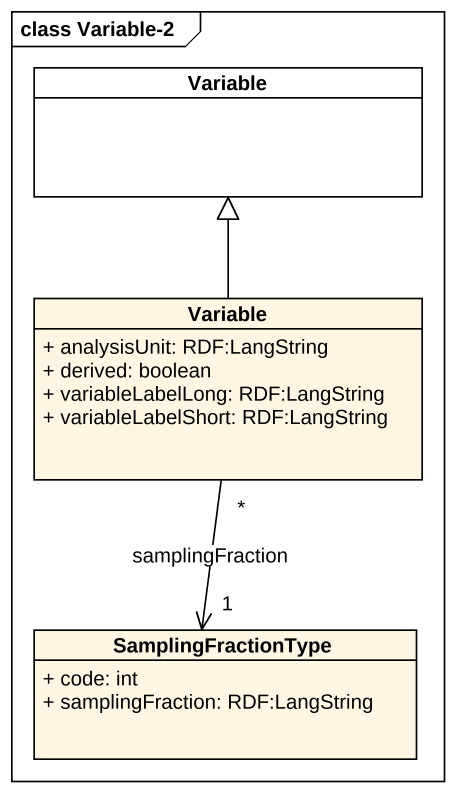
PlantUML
@startuml
mainframe class Variable-2
hide circle
hide empty members
skinparam classAttributeIconSize 0
class Variable #FFFFFF
class "Variable" as Variable_2 {
  + analysisUnit: RDF:LangString
  + derived: boolean
  + variableLabelLong: RDF:LangString
  + variableLabelShort: RDF:LangString
}
class SamplingFractionType {
  + code: int
  + samplingFraction: RDF:LangString
}
Variable_2 -up-|> Variable
Variable_2 "*" --> "1" SamplingFractionType : samplingFraction
@enduml
